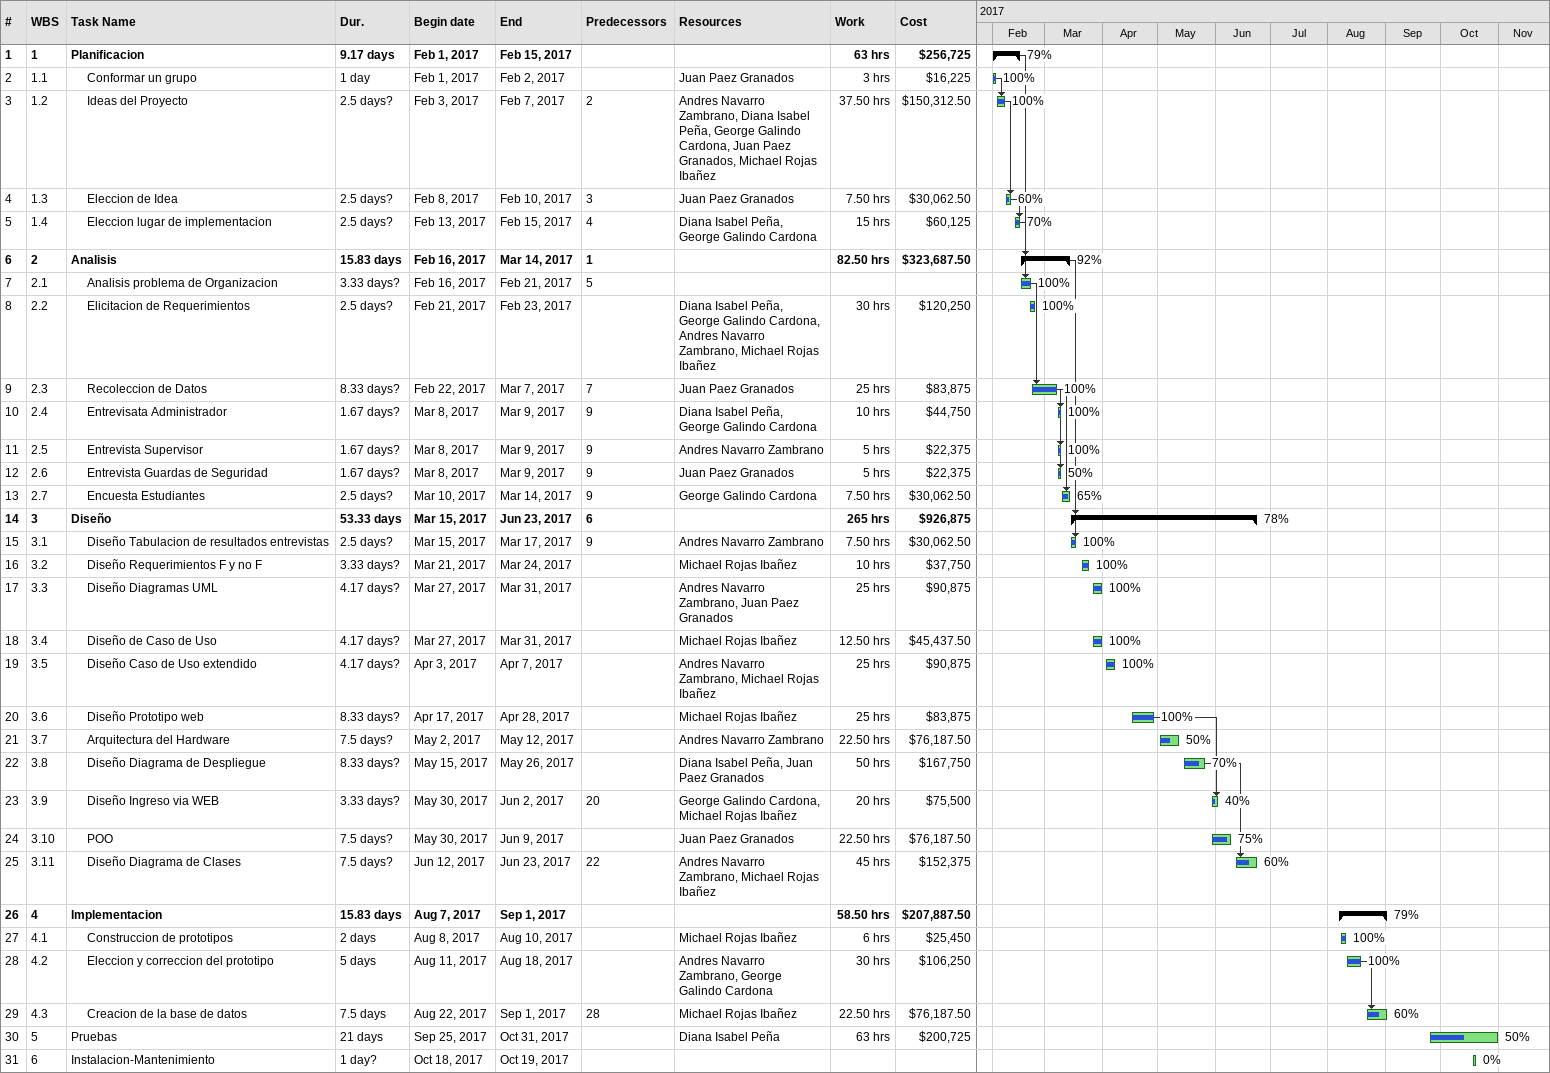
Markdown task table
| ID | WBS | Task | Duration | Start | Finish | Predecessors | Resources | % complete | Work (h) | Cost ($) |
|---|---|---|---|---|---|---|---|---|---|---|
| 1 | 1 | **Planificacion** | 9.17d | 2017-02-01 | 2017-02-15 |  |  | 79 | 63 | 256725 |
| 2 | 1.1 | Conformar un grupo | 1d | 2017-02-01 | 2017-02-02 |  | Juan Paez Granados | 100 | 3 | 16225 |
| 3 | 1.2 | Ideas del Proyecto | 2.5d? | 2017-02-03 | 2017-02-07 | 2 | Andres Navarro Zambrano, Diana Isabel Peña, George Galindo Cardona, Juan Paez Granados, Michael Rojas Ibañez | 100 | 37.50 | 150312.50 |
| 4 | 1.3 | Eleccion de Idea | 2.5d? | 2017-02-08 | 2017-02-10 | 3 | Juan Paez Granados | 60 | 7.50 | 30062.50 |
| 5 | 1.4 | Eleccion lugar de implementacion | 2.5d? | 2017-02-13 | 2017-02-15 | 4 | Diana Isabel Peña, George Galindo Cardona | 70 | 15 | 60125 |
| 6 | 2 | **Analisis** | 15.83d | 2017-02-16 | 2017-03-14 | 1 |  | 92 | 82.50 | 323687.50 |
| 7 | 2.1 | Analisis problema de Organizacion | 3.33d? | 2017-02-16 | 2017-02-21 | 5 |  | 100 |  |  |
| 8 | 2.2 | Elicitacion de Requerimientos | 2.5d? | 2017-02-21 | 2017-02-23 |  | Diana Isabel Peña, George Galindo Cardona, Andres Navarro Zambrano, Michael Rojas Ibañez | 100 | 30 | 120250 |
| 9 | 2.3 | Recoleccion de Datos | 8.33d? | 2017-02-22 | 2017-03-07 | 7 | Juan Paez Granados | 100 | 25 | 83875 |
| 10 | 2.4 | Entrevisata Administrador | 1.67d? | 2017-03-08 | 2017-03-09 | 9 | Diana Isabel Peña, George Galindo Cardona | 100 | 10 | 44750 |
| 11 | 2.5 | Entrevista Supervisor | 1.67d? | 2017-03-08 | 2017-03-09 | 9 | Andres Navarro Zambrano | 100 | 5 | 22375 |
| 12 | 2.6 | Entrevista Guardas de Seguridad | 1.67d? | 2017-03-08 | 2017-03-09 | 9 | Juan Paez Granados | 50 | 5 | 22375 |
| 13 | 2.7 | Encuesta Estudiantes | 2.5d? | 2017-03-10 | 2017-03-14 | 9 | George Galindo Cardona | 65 | 7.50 | 30062.50 |
| 14 | 3 | **Diseño** | 53.33d | 2017-03-15 | 2017-06-23 | 6 |  | 78 | 265 | 926875 |
| 15 | 3.1 | Diseño Tabulacion de resultados entrevistas | 2.5d? | 2017-03-15 | 2017-03-17 | 9 | Andres Navarro Zambrano | 100 | 7.50 | 30062.50 |
| 16 | 3.2 | Diseño Requerimientos F y no F | 3.33d? | 2017-03-21 | 2017-03-24 |  | Michael Rojas Ibañez | 100 | 10 | 37750 |
| 17 | 3.3 | Diseño Diagramas UML | 4.17d? | 2017-03-27 | 2017-03-31 |  | Andres Navarro Zambrano, Juan Paez Granados | 100 | 25 | 90875 |
| 18 | 3.4 | Diseño de Caso de Uso | 4.17d? | 2017-03-27 | 2017-03-31 |  | Michael Rojas Ibañez | 100 | 12.50 | 45437.50 |
| 19 | 3.5 | Diseño Caso de Uso extendido | 4.17d? | 2017-04-03 | 2017-04-07 |  | Andres Navarro Zambrano, Michael Rojas Ibañez | 100 | 25 | 90875 |
| 20 | 3.6 | Diseño Prototipo web | 8.33d? | 2017-04-17 | 2017-04-28 |  | Michael Rojas Ibañez | 100 | 25 | 83875 |
| 21 | 3.7 | Arquitectura del Hardware | 7.5d? | 2017-05-02 | 2017-05-12 |  | Andres Navarro Zambrano | 50 | 22.50 | 76187.50 |
| 22 | 3.8 | Diseño Diagrama de Despliegue | 8.33d? | 2017-05-15 | 2017-05-26 |  | Diana Isabel Peña, Juan Paez Granados | 70 | 50 | 167750 |
| 23 | 3.9 | Diseño Ingreso via WEB | 3.33d? | 2017-05-30 | 2017-06-02 | 20 | George Galindo Cardona, Michael Rojas Ibañez | 40 | 20 | 75500 |
| 24 | 3.10 | POO | 7.5d? | 2017-05-30 | 2017-06-09 |  | Juan Paez Granados | 75 | 22.50 | 76187.50 |
| 25 | 3.11 | Diseño Diagrama de Clases | 7.5d? | 2017-06-12 | 2017-06-23 | 22 | Andres Navarro Zambrano, Michael Rojas Ibañez | 60 | 45 | 152375 |
| 26 | 4 | **Implementacion** | 15.83d | 2017-08-07 | 2017-09-01 |  |  | 79 | 58.50 | 207887.50 |
| 27 | 4.1 | Construccion de prototipos | 2d | 2017-08-08 | 2017-08-10 |  | Michael Rojas Ibañez | 100 | 6 | 25450 |
| 28 | 4.2 | Eleccion y correccion del prototipo | 5d | 2017-08-11 | 2017-08-18 |  | Andres Navarro Zambrano, George Galindo Cardona | 100 | 30 | 106250 |
| 29 | 4.3 | Creacion de la base de datos | 7.5d | 2017-08-22 | 2017-09-01 | 28 | Michael Rojas Ibañez | 60 | 22.50 | 76187.50 |
| 30 | 5 | Pruebas | 21d | 2017-09-25 | 2017-10-31 |  | Diana Isabel Peña | 50 | 63 | 200725 |
| 31 | 6 | Instalacion-Mantenimiento | 1d? | 2017-10-18 | 2017-10-19 |  |  | 0 |  |  |
